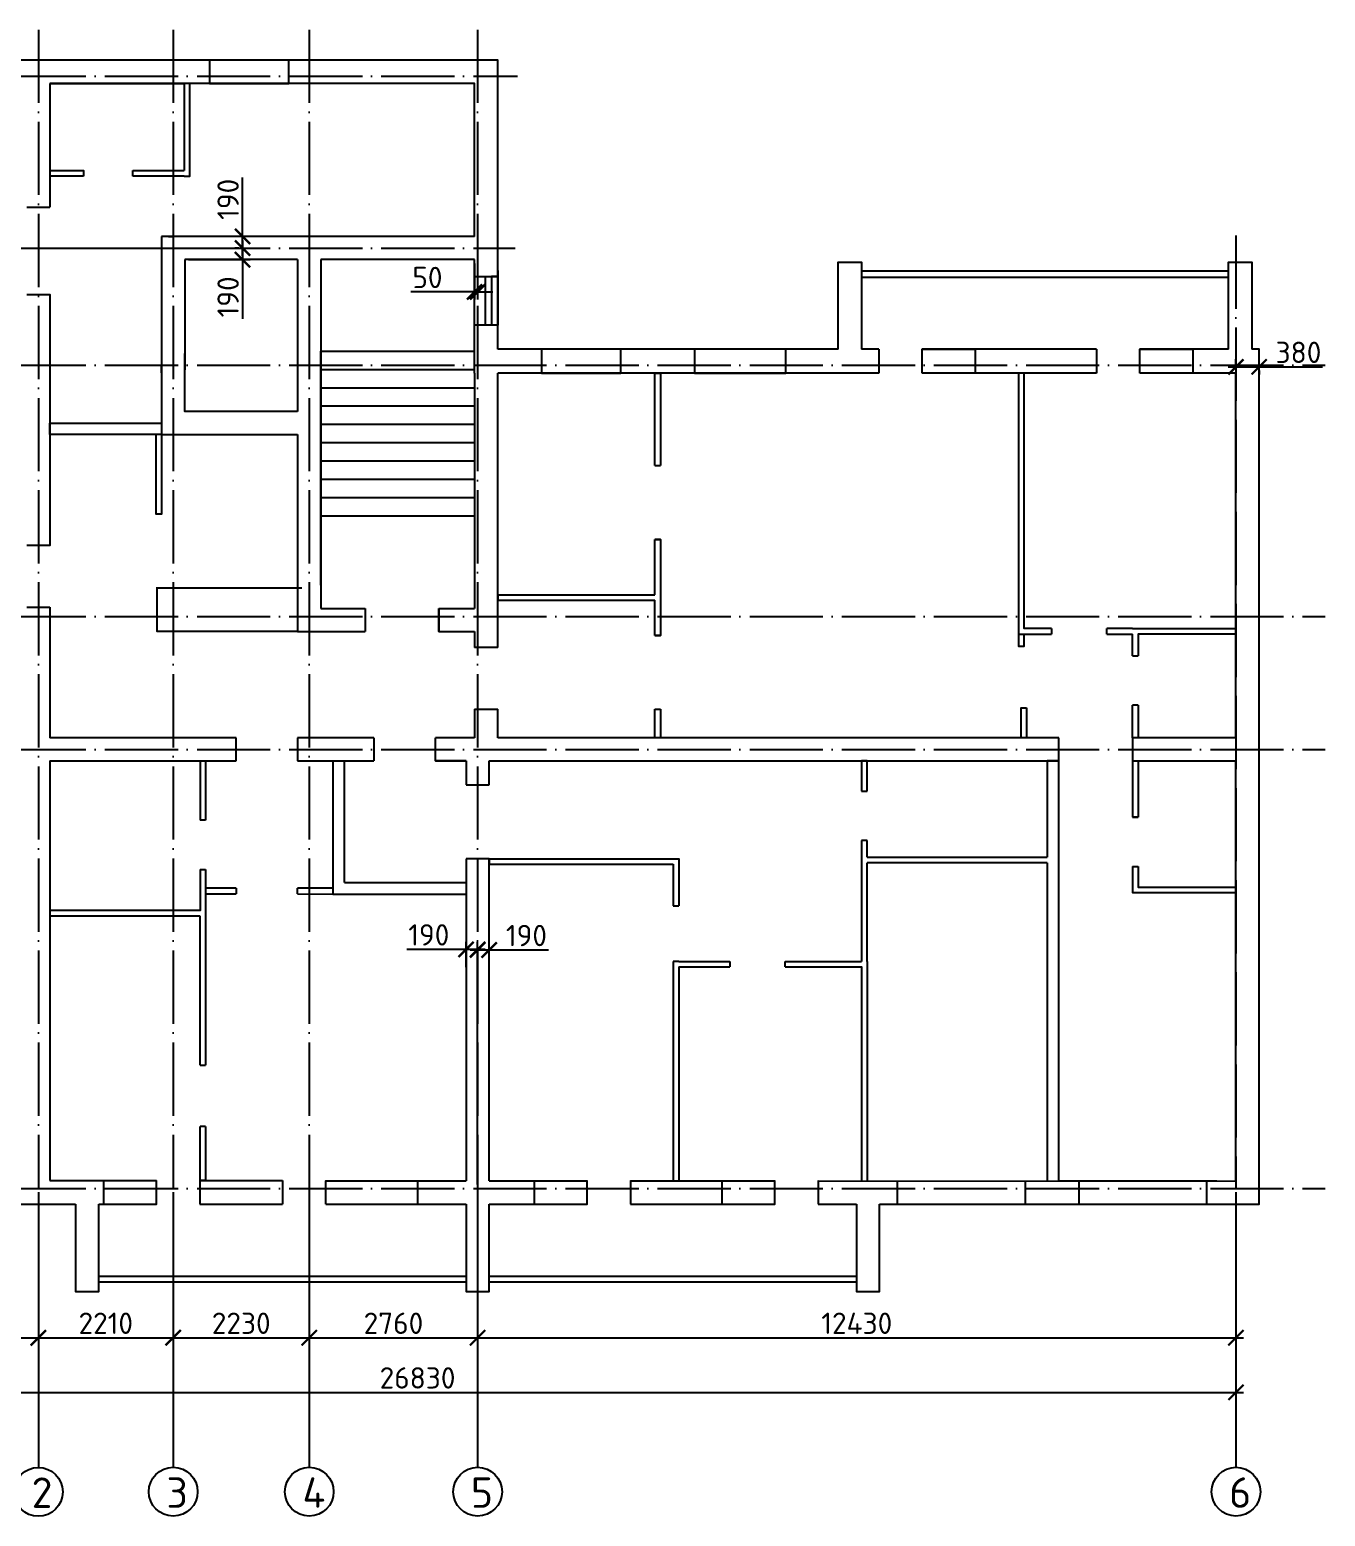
# Paper-space layout 'Лист2' of a CAD drawing. Header units: millimetres. Extents: x 96 to 513, y 81 to 867.
# Drawn here: x 233.9 to 446.3, y 80.8 to 324.6 of the extents above; entities that cross this region are included whole.
import ezdxf

# ---------------------------------------------------------------- set-up
doc = ezdxf.new("R2010")
doc.units = ezdxf.units.MM
doc.header["$LTSCALE"] = 0.5
doc.linetypes.add('ACAD_ISO04W100', pattern=[30, 24, -3, 0, -3])
doc.layers.add('оси', color=7, linetype='ACAD_ISO04W100')
doc.layers.add('размеры', color=7, linetype='Continuous')
doc.layers.add('построения', color=6, linetype='Continuous', lineweight=25)
doc.layers.add('ТОНКИЕе', color=7, linetype='Continuous', lineweight=25)
doc.styles.add('Наклонный', font='isocpeur.ttf', dxfattribs={"height": 3.5})
doc.dimstyles.new('СТРОИТЕЛЬНЫЙ', dxfattribs={"dimtxt": 3.5, "dimasz": 2.5, "dimexe": 1.25, "dimexo": 0.625, "dimtad": 1, "dimdec": 0, "dimlfac": 100, "dimdsep": 46, "dimtxsty": 'Наклонный', "dimblk1": 'ARCHTICK', "dimblk2": 'ARCHTICK', "dimsah": 1, "dimcen": 0, "dimdle": 1.25, "dimadec": 0, "dimazin": 0, "dimtfac": 0.75, "dimtdec": 0, "dimtmove": 0, "dimatfit": 3, "dimldrblk": 'ARCHTICK', "dimfxl": 1, "dimtolj": 1, "dimtzin": 0, "dimarcsym": 0})

# ---------------------------------------------------------------- blocks, each defined once
blk = doc.blocks.new('_ArchTick')
at = {"color": 0, "linetype": 'ByBlock', "const_width": 0.15}
blk.add_lwpolyline([(-0.5, -0.5), (0.5, 0.5)], dxfattribs=at)
blk = doc.blocks.new('*D689')
at = {"layer": 'Defpoints', "color": 0, "transparency": 16777216}
for p in [(163.35, 135.86), (235.35, 134.56), (235.35, 110.05)]:
    blk.add_point(p, dxfattribs=at)
at = {"layer": 'размеры', "color": 0, "lineweight": -2, "transparency": 16777216}
for p, q in [((163.35, 135.24), (163.35, 108.8)), ((235.35, 133.94), (235.35, 108.8)), ((162.1, 110.05), (236.6, 110.05))]:
    blk.add_line(p, q, dxfattribs=at)
at = {"layer": 'размеры', "color": 0, "lineweight": -2, "transparency": 16777216, "xscale": 2.5, "yscale": 2.5, "zscale": 2.5, "rotation": 180}
blk.add_blockref('_ArchTick', (163.35, 110.05), dxfattribs=at)
at = {"layer": 'размеры', "color": 0, "lineweight": -2, "transparency": 16777216, "xscale": 2.5, "yscale": 2.5, "zscale": 2.5}
blk.add_blockref('_ArchTick', (235.35, 110.05), dxfattribs=at)
at = {"layer": 'размеры', "color": 0, "transparency": 16777216, "insert": (199.35, 112.43), "char_height": 3.5, "attachment_point": 5, "style": 'Наклонный'}
blk.add_mtext('\\A1;7200', dxfattribs=at)
blk = doc.blocks.new('*D690')
at = {"layer": 'Defpoints', "color": 0, "transparency": 16777216}
for p in [(235.35, 134.56), (257.45, 134.56), (257.45, 110.08)]:
    blk.add_point(p, dxfattribs=at)
at = {"layer": 'размеры', "color": 0, "lineweight": -2, "transparency": 16777216}
for p, q in [((235.35, 133.94), (235.35, 108.83)), ((257.45, 133.94), (257.45, 108.83)), ((234.1, 110.08), (258.7, 110.08))]:
    blk.add_line(p, q, dxfattribs=at)
at = {"layer": 'размеры', "color": 0, "lineweight": -2, "transparency": 16777216, "xscale": 2.5, "yscale": 2.5, "zscale": 2.5, "rotation": 180}
blk.add_blockref('_ArchTick', (235.35, 110.08), dxfattribs=at)
at = {"layer": 'размеры', "color": 0, "lineweight": -2, "transparency": 16777216, "xscale": 2.5, "yscale": 2.5, "zscale": 2.5}
blk.add_blockref('_ArchTick', (257.45, 110.08), dxfattribs=at)
at = {"layer": 'размеры', "color": 0, "transparency": 16777216, "insert": (246.4, 112.45), "char_height": 3.5, "attachment_point": 5, "style": 'Наклонный'}
blk.add_mtext('\\A1;2210', dxfattribs=at)
blk = doc.blocks.new('*D691')
at = {"layer": 'Defpoints', "color": 0, "transparency": 16777216}
for p in [(257.45, 134.56), (279.75, 135.76), (279.75, 110.08)]:
    blk.add_point(p, dxfattribs=at)
at = {"layer": 'размеры', "color": 0, "lineweight": -2, "transparency": 16777216}
for p, q in [((279.75, 135.14), (279.75, 108.83)), ((257.45, 133.94), (257.45, 108.83)), ((256.2, 110.08), (281, 110.08))]:
    blk.add_line(p, q, dxfattribs=at)
at = {"layer": 'размеры', "color": 0, "lineweight": -2, "transparency": 16777216, "xscale": 2.5, "yscale": 2.5, "zscale": 2.5, "rotation": 180}
blk.add_blockref('_ArchTick', (257.45, 110.08), dxfattribs=at)
at = {"layer": 'размеры', "color": 0, "lineweight": -2, "transparency": 16777216, "xscale": 2.5, "yscale": 2.5, "zscale": 2.5}
blk.add_blockref('_ArchTick', (279.75, 110.08), dxfattribs=at)
at = {"layer": 'размеры', "color": 0, "transparency": 16777216, "insert": (268.6, 112.45), "char_height": 3.5, "attachment_point": 5, "style": 'Наклонный'}
blk.add_mtext('\\A1;2230', dxfattribs=at)
blk = doc.blocks.new('*D676')
at = {"layer": 'Defpoints', "color": 0, "transparency": 16777216}
for p in [(279.75, 135.76), (307.35, 135.81), (307.35, 110.08)]:
    blk.add_point(p, dxfattribs=at)
at = {"layer": 'размеры', "color": 0, "lineweight": -2, "transparency": 16777216}
for p, q in [((279.75, 135.14), (279.75, 108.83)), ((307.35, 135.19), (307.35, 108.83)), ((278.5, 110.08), (308.6, 110.08))]:
    blk.add_line(p, q, dxfattribs=at)
at = {"layer": 'размеры', "color": 0, "lineweight": -2, "transparency": 16777216, "xscale": 2.5, "yscale": 2.5, "zscale": 2.5, "rotation": 180}
blk.add_blockref('_ArchTick', (279.75, 110.08), dxfattribs=at)
at = {"layer": 'размеры', "color": 0, "lineweight": -2, "transparency": 16777216, "xscale": 2.5, "yscale": 2.5, "zscale": 2.5}
blk.add_blockref('_ArchTick', (307.35, 110.08), dxfattribs=at)
at = {"layer": 'размеры', "color": 0, "transparency": 16777216, "insert": (293.55, 112.45), "char_height": 3.5, "attachment_point": 5, "style": 'Наклонный'}
blk.add_mtext('\\A1;2760', dxfattribs=at)
blk = doc.blocks.new('*D692')
at = {"layer": 'Defpoints', "color": 0, "transparency": 16777216}
for p in [(307.35, 135.81), (431.65, 134.56), (431.65, 110.08)]:
    blk.add_point(p, dxfattribs=at)
at = {"layer": 'размеры', "color": 0, "lineweight": -2, "transparency": 16777216}
for p, q in [((307.35, 135.19), (307.35, 108.83)), ((431.65, 133.94), (431.65, 108.83)), ((306.1, 110.08), (432.9, 110.08))]:
    blk.add_line(p, q, dxfattribs=at)
at = {"layer": 'размеры', "color": 0, "lineweight": -2, "transparency": 16777216, "xscale": 2.5, "yscale": 2.5, "zscale": 2.5, "rotation": 180}
blk.add_blockref('_ArchTick', (307.35, 110.08), dxfattribs=at)
at = {"layer": 'размеры', "color": 0, "lineweight": -2, "transparency": 16777216, "xscale": 2.5, "yscale": 2.5, "zscale": 2.5}
blk.add_blockref('_ArchTick', (431.65, 110.08), dxfattribs=at)
at = {"layer": 'размеры', "color": 0, "transparency": 16777216, "insert": (369.5, 112.45), "char_height": 3.5, "attachment_point": 5, "style": 'Наклонный'}
blk.add_mtext('\\A1;12430', dxfattribs=at)
blk = doc.blocks.new('*D681')
at = {"layer": 'Defpoints', "color": 0, "transparency": 16777216}
for p in [(268.82, 290.66), (281.76, 290.66), (234.58, 288.76)]:
    blk.add_point(p, dxfattribs=at)
at = {"layer": 'размеры', "color": 0, "lineweight": -2, "transparency": 16777216}
for p, q in [((268.82, 290.66), (268.82, 300.36)), ((281.14, 290.66), (267.57, 290.66)), ((268.82, 287.51), (268.82, 290.66)), ((235.21, 288.76), (270.07, 288.76))]:
    blk.add_line(p, q, dxfattribs=at)
at = {"layer": 'размеры', "color": 0, "lineweight": -2, "transparency": 16777216, "xscale": 2.5, "yscale": 2.5, "zscale": 2.5}
for p, rotation in [((268.82, 290.66), 90), ((268.82, 288.76), 270)]:
    blk.add_blockref('_ArchTick', p, dxfattribs=dict(at, rotation=rotation))
at = {"layer": 'размеры', "color": 0, "transparency": 16777216, "insert": (266.45, 296.76), "char_height": 3.5, "attachment_point": 5, "rotation": 90, "style": 'Наклонный'}
blk.add_mtext('\\A1;190', dxfattribs=at)
blk = doc.blocks.new('*D682')
at = {"layer": 'Defpoints', "color": 0, "transparency": 16777216}
for p in [(268.82, 288.76), (259.35, 286.86), (268.82, 286.86)]:
    blk.add_point(p, dxfattribs=at)
at = {"layer": 'размеры', "color": 0, "lineweight": -2, "transparency": 16777216}
for p, q in [((268.2, 288.76), (267.57, 288.76)), ((268.82, 290.01), (268.82, 286.86)), ((259.97, 286.86), (270.07, 286.86)), ((268.82, 286.86), (268.82, 277.16))]:
    blk.add_line(p, q, dxfattribs=at)
at = {"layer": 'размеры', "color": 0, "lineweight": -2, "transparency": 16777216, "xscale": 2.5, "yscale": 2.5, "zscale": 2.5}
for p, rotation in [((268.82, 288.76), 90), ((268.82, 286.86), 270)]:
    blk.add_blockref('_ArchTick', p, dxfattribs=dict(at, rotation=rotation))
at = {"layer": 'размеры', "color": 0, "transparency": 16777216, "insert": (266.45, 280.76), "char_height": 3.5, "attachment_point": 5, "rotation": 90, "style": 'Наклонный'}
blk.add_mtext('\\A1;190', dxfattribs=at)
blk = doc.blocks.new('*D683')
at = {"layer": 'Defpoints', "color": 0, "transparency": 16777216}
for p in [(306.85, 286.86), (307.35, 286.86), (306.85, 281.56)]:
    blk.add_point(p, dxfattribs=at)
at = {"layer": 'размеры', "color": 0, "lineweight": -2, "transparency": 16777216}
for p, q in [((306.85, 286.24), (306.85, 280.31)), ((307.35, 286.24), (307.35, 280.31)), ((306.85, 281.56), (296.4, 281.56)), ((307.35, 281.56), (306.85, 281.56)), ((307.35, 281.56), (309.85, 281.56))]:
    blk.add_line(p, q, dxfattribs=at)
at = {"layer": 'размеры', "color": 0, "lineweight": -2, "transparency": 16777216, "xscale": 2.5, "yscale": 2.5, "zscale": 2.5}
blk.add_blockref('_ArchTick', (306.85, 281.56), dxfattribs=at)
at = {"layer": 'размеры', "color": 0, "lineweight": -2, "transparency": 16777216, "xscale": 2.5, "yscale": 2.5, "zscale": 2.5, "rotation": 180}
blk.add_blockref('_ArchTick', (307.35, 281.56), dxfattribs=at)
at = {"layer": 'размеры', "color": 0, "transparency": 16777216, "insert": (299.12, 283.94), "char_height": 3.5, "attachment_point": 5, "style": 'Наклонный'}
blk.add_mtext('\\A1;50', dxfattribs=at)
blk = doc.blocks.new('*D684')
at = {"layer": 'Defpoints', "color": 0, "transparency": 16777216}
for p in [(431.65, 268.27), (435.45, 269.28), (435.45, 269.28)]:
    blk.add_point(p, dxfattribs=at)
at = {"layer": 'размеры', "color": 0, "lineweight": -2, "transparency": 16777216}
for p, q in [((430.4, 269.28), (435.45, 269.28)), ((431.65, 268.89), (431.65, 270.53)), ((435.45, 269.28), (445.85, 269.28)), ((435.45, 268.66), (435.45, 268.03))]:
    blk.add_line(p, q, dxfattribs=at)
at = {"layer": 'размеры', "color": 0, "lineweight": -2, "transparency": 16777216, "xscale": 2.5, "yscale": 2.5, "zscale": 2.5, "rotation": 180}
blk.add_blockref('_ArchTick', (431.65, 269.28), dxfattribs=at)
at = {"layer": 'размеры', "color": 0, "lineweight": -2, "transparency": 16777216, "xscale": 2.5, "yscale": 2.5, "zscale": 2.5}
blk.add_blockref('_ArchTick', (435.45, 269.28), dxfattribs=at)
at = {"layer": 'размеры', "color": 0, "transparency": 16777216, "insert": (441.9, 271.66), "char_height": 3.5, "attachment_point": 5, "style": 'Наклонный'}
blk.add_mtext('\\A1;380', dxfattribs=at)
blk = doc.blocks.new('*D687')
at = {"layer": 'Defpoints', "color": 0, "transparency": 16777216}
for p in [(305.45, 173.76), (305.45, 170.24), (307.35, 134.56)]:
    blk.add_point(p, dxfattribs=at)
at = {"layer": 'размеры', "color": 0, "lineweight": -2, "transparency": 16777216}
for p, q in [((305.45, 173.76), (295.75, 173.76)), ((305.45, 170.86), (305.45, 175.01)), ((308.6, 173.76), (305.45, 173.76)), ((307.35, 135.19), (307.35, 175.01))]:
    blk.add_line(p, q, dxfattribs=at)
at = {"layer": 'размеры', "color": 0, "lineweight": -2, "transparency": 16777216, "xscale": 2.5, "yscale": 2.5, "zscale": 2.5, "rotation": 180}
blk.add_blockref('_ArchTick', (305.45, 173.76), dxfattribs=at)
at = {"layer": 'размеры', "color": 0, "lineweight": -2, "transparency": 16777216, "xscale": 2.5, "yscale": 2.5, "zscale": 2.5}
blk.add_blockref('_ArchTick', (307.35, 173.76), dxfattribs=at)
at = {"layer": 'размеры', "color": 0, "transparency": 16777216, "insert": (299.35, 176.14), "char_height": 3.5, "attachment_point": 5, "style": 'Наклонный'}
blk.add_mtext('\\A1;190', dxfattribs=at)
blk = doc.blocks.new('*D674')
at = {"layer": 'Defpoints', "color": 0, "transparency": 16777216}
for p in [(307.35, 173.66), (309.25, 173.66), (309.25, 170.57)]:
    blk.add_point(p, dxfattribs=at)
at = {"layer": 'размеры', "color": 0, "lineweight": -2, "transparency": 16777216}
for p, q in [((306.1, 173.66), (309.25, 173.66)), ((309.25, 171.19), (309.25, 174.91)), ((309.25, 173.66), (318.95, 173.66)), ((307.35, 173.03), (307.35, 172.41))]:
    blk.add_line(p, q, dxfattribs=at)
at = {"layer": 'размеры', "color": 0, "lineweight": -2, "transparency": 16777216, "xscale": 2.5, "yscale": 2.5, "zscale": 2.5, "rotation": 180}
blk.add_blockref('_ArchTick', (307.35, 173.66), dxfattribs=at)
at = {"layer": 'размеры', "color": 0, "lineweight": -2, "transparency": 16777216, "xscale": 2.5, "yscale": 2.5, "zscale": 2.5}
blk.add_blockref('_ArchTick', (309.25, 173.66), dxfattribs=at)
at = {"layer": 'размеры', "color": 0, "transparency": 16777216, "insert": (315.35, 176.03), "char_height": 3.5, "attachment_point": 5, "style": 'Наклонный'}
blk.add_mtext('\\A1;190', dxfattribs=at)
blk = doc.blocks.new('*D688')
at = {"layer": 'Defpoints', "color": 0, "transparency": 16777216}
for p in [(163.35, 110.05), (431.65, 110.08), (431.65, 101.12)]:
    blk.add_point(p, dxfattribs=at)
at = {"layer": 'размеры', "color": 0, "lineweight": -2, "transparency": 16777216}
for p, q in [((163.35, 109.43), (163.35, 99.87)), ((431.65, 109.45), (431.65, 99.87)), ((162.1, 101.12), (432.9, 101.12))]:
    blk.add_line(p, q, dxfattribs=at)
at = {"layer": 'размеры', "color": 0, "lineweight": -2, "transparency": 16777216, "xscale": 2.5, "yscale": 2.5, "zscale": 2.5, "rotation": 180}
blk.add_blockref('_ArchTick', (163.35, 101.12), dxfattribs=at)
at = {"layer": 'размеры', "color": 0, "lineweight": -2, "transparency": 16777216, "xscale": 2.5, "yscale": 2.5, "zscale": 2.5}
blk.add_blockref('_ArchTick', (431.65, 101.12), dxfattribs=at)
at = {"layer": 'размеры', "color": 0, "transparency": 16777216, "insert": (297.5, 103.49), "char_height": 3.5, "attachment_point": 5, "style": 'Наклонный'}
blk.add_mtext('\\A1;26830', dxfattribs=at)

psp = doc.layouts.new('Лист2')

# ---------------------------------------------------------------- linework, layer by layer
at = {"layer": 'оси', "color": 0}
for points in [[(235.349, 324.564), (235.349, 134.564)], [(257.449, 324.564), (257.449, 134.564)], [(279.749, 324.564), (279.749, 134.564)], [(307.349, 324.564), (307.349, 134.564)], [(155.652, 316.964), (313.91, 316.964)], [(431.649, 290.81), (431.649, 134.564)], [(155.652, 288.764), (313.516, 288.764)], [(155.652, 269.564), (446.288, 269.564)], [(155.652, 228.364), (446.288, 228.364)], [(155.652, 206.564), (446.288, 206.564)], [(155.652, 134.564), (446.288, 134.564)]]:
    psp.add_lwpolyline(points, dxfattribs=at)
at = {"layer": 'построения', "color": 0}
for p, q in [((257.449, 290.664), (255.549, 290.664)), ((255.549, 290.664), (255.549, 268.312)), ((306.849, 290.664), (256.681, 290.664)), ((256.681, 290.664), (257.449, 290.664)), ((277.849, 286.864), (259.349, 286.864)), ((259.349, 286.864), (259.349, 268.821)), ((277.849, 286.864), (277.849, 261.964)), ((306.849, 286.864), (281.649, 286.864)), ((281.649, 286.864), (281.649, 229.664)), ((259.349, 269.564), (259.349, 271.464)), ((255.549, 268.312), (255.549, 269.564)), ((255.549, 269.564), (255.549, 267.664)), ((259.349, 268.821), (259.349, 269.564)), ((277.849, 258.164), (277.849, 226.562)), ((281.649, 229.664), (288.9, 229.664)), ((301, 229.664), (306.849, 229.664))]:
    psp.add_line(p, q, dxfattribs=at)
for points in [[(310.649, 272.164), (310.649, 315.664), (310.649, 319.564), (164.649, 319.564), (160.749, 319.564)], [(306.849, 290.664), (306.849, 315.764), (306.849, 315.764), (306.849, 315.764), (237.249, 315.764)], [(237.249, 315.764), (237.249, 295.464)], [(255.549, 290.664), (255.549, 258.164), (277.849, 258.164)], [(306.849, 268.264), (306.849, 286.864)], [(237.249, 281.164), (237.249, 239.964)], [(366.449, 272.164), (310.649, 272.164)], [(373.118, 272.164), (370.249, 272.164)], [(373.249, 131.964), (431.649, 131.964), (435.449, 131.964), (435.449, 269.282), (435.449, 269.564), (435.449, 272.164), (434.249, 272.164)], [(408.773, 272.164), (380.218, 272.164)], [(430.449, 272.164), (415.873, 272.164)], [(277.849, 261.964), (259.349, 261.964), (259.349, 268.821)], [(306.849, 268.264), (306.849, 229.664)], [(373.118, 268.265), (310.649, 268.264)], [(310.649, 223.238), (310.649, 268.264)], [(408.773, 268.266), (380.218, 268.265)], [(431.649, 268.266), (431.449, 268.266), (415.873, 268.266)], [(431.649, 208.464), (431.649, 268.266)], [(237.249, 229.864), (237.249, 208.464)], [(277.849, 228.364), (277.849, 225.864), (288.9, 225.864)], [(301, 225.864), (306.849, 225.864)], [(306.849, 225.864), (306.849, 223.238)], [(306.849, 213.138), (306.849, 208.464)], [(310.649, 208.464), (310.649, 213.138)], [(267.749, 208.464), (237.249, 208.464)], [(290.349, 208.464), (277.849, 208.464)], [(306.849, 208.464), (300.449, 208.464)], [(402.611, 208.464), (310.649, 208.464)], [(431.649, 208.464), (414.711, 208.464)], [(237.249, 204.664), (237.249, 135.864)], [(237.249, 204.664), (267.749, 204.664)], [(277.849, 204.664), (290.349, 204.664)], [(300.449, 204.664), (305.449, 204.664)], [(305.449, 204.664), (305.449, 200.735)], [(309.249, 204.664), (402.611, 204.664)], [(309.249, 200.735), (309.249, 204.664)], [(414.711, 204.664), (431.649, 204.664)], [(431.65, 135.764), (431.649, 204.664)], [(305.449, 188.635), (305.449, 135.811)], [(309.249, 135.811), (309.249, 188.635)], [(163.349, 135.864), (163.349, 131.964), (241.449, 131.964)], [(245.249, 131.964), (246.018, 131.964)], [(261.818, 131.964), (275.377, 131.964)], [(282.477, 131.964), (305.449, 131.964)], [(363.18, 131.964), (369.449, 131.964)]]:
    psp.add_lwpolyline(points, dxfattribs=at)
at = {"layer": 'ТОНКИЕе', "color": 0}
for points in [[(235.349, 319.564), (146.449, 319.564)], [(263.423, 319.564), (263.423, 316.318), (263.423, 315.764), (276.423, 315.764), (276.423, 319.564)], [(237.249, 315.764), (259.249, 315.764), (259.249, 301.464)], [(259.249, 300.564), (260.149, 300.564), (260.149, 315.764)], [(237.249, 301.464), (242.749, 301.464), (242.749, 300.564)], [(242.749, 300.564), (237.249, 300.564)], [(250.849, 301.464), (259.249, 301.464)], [(250.849, 300.536), (250.849, 301.464)], [(259.249, 300.564), (250.849, 300.564)], [(233.449, 295.464), (237.249, 295.464)], [(281.649, 286.864), (281.649, 271.864), (292.618, 271.864)], [(366.449, 272.164), (366.449, 286.464), (370.249, 286.464), (370.249, 272.164)], [(370.249, 286.464), (370.249, 283.964), (430.449, 283.964), (430.449, 284.964), (370.249, 284.964)], [(430.449, 272.164), (430.449, 286.464), (434.249, 286.464), (434.249, 272.164)], [(306.849, 284.095), (310.649, 284.095), (310.649, 284.095), (310.649, 276.095), (306.849, 276.095)], [(310.649, 284.095), (310.649, 285.095), (310.649, 284.095), (310.649, 285.095), (310.649, 284.095), (309.649, 284.095), (309.649, 276.095), (308.649, 276.095), (308.649, 284.095)], [(233.449, 281.164), (237.249, 281.164), (237.249, 281.164), (237.249, 239.964), (233.449, 239.964)], [(281.649, 260.467), (281.649, 271.864), (306.849, 271.864)], [(317.814, 272.164), (317.814, 268.264), (317.814, 268.264), (330.814, 268.264), (330.814, 272.164)], [(342.887, 272.164), (342.887, 268.265), (342.887, 268.265), (357.887, 268.265), (357.887, 272.164)], [(373.118, 272.164), (373.118, 268.265)], [(380.218, 268.265), (380.218, 272.164), (380.218, 272.164), (388.318, 272.164), (388.918, 272.164), (388.918, 268.265)], [(408.773, 272.164), (408.773, 268.265)], [(415.873, 268.265), (415.873, 272.164), (415.873, 272.164), (423.973, 272.164), (424.573, 272.164), (424.573, 268.265)], [(281.649, 257.467), (281.649, 268.864), (306.849, 268.864)], [(281.649, 257.467), (281.649, 268.864), (306.849, 268.864)], [(336.399, 253.082), (336.399, 268.264)], [(336.399, 268.264), (337.299, 268.264), (337.299, 253.082)], [(396.924, 268.265), (396.024, 268.265), (396.024, 226.355), (396.024, 225.455), (401.401, 225.455)], [(401.401, 226.355), (396.924, 226.355), (396.924, 268.265)], [(281.649, 254.467), (281.649, 265.864), (306.849, 265.864)], [(281.649, 254.467), (281.649, 265.864), (306.849, 265.864)], [(281.649, 251.467), (281.649, 262.864), (306.849, 262.864)], [(281.649, 251.467), (281.649, 262.864), (306.849, 262.864)], [(255.549, 258.164), (237.249, 258.164), (237.249, 258.164), (237.249, 260.064), (255.549, 260.064)], [(281.649, 248.467), (281.649, 259.864), (306.849, 259.864)], [(281.649, 248.467), (281.649, 259.864), (306.849, 259.864)], [(255.549, 258.164), (255.549, 245.151), (254.649, 245.151), (254.649, 258.164)], [(281.649, 245.467), (281.649, 256.864), (306.849, 256.864)], [(281.649, 245.467), (281.649, 256.864), (306.849, 256.864)], [(281.649, 242.467), (281.649, 253.864), (306.849, 253.864)], [(281.649, 242.467), (281.649, 253.864), (306.849, 253.864)], [(336.399, 253.082), (337.299, 253.082)], [(281.649, 239.467), (281.649, 250.864), (306.849, 250.864)], [(281.649, 239.467), (281.649, 250.864), (306.849, 250.864)], [(281.649, 236.467), (281.649, 247.864), (306.849, 247.864)], [(281.649, 236.467), (281.649, 247.864), (306.849, 247.864)], [(281.649, 233.467), (281.649, 244.864), (306.849, 244.864)], [(336.399, 231.92), (336.399, 240.982)], [(337.299, 240.982), (337.299, 225.238)], [(254.649, 233.051), (278.534, 233.051)], [(277.849, 225.864), (254.847, 225.864), (254.847, 233.051)], [(310.649, 231.92), (336.399, 231.92)], [(310.649, 231.92), (310.649, 231.02), (336.399, 231.02)], [(233.449, 229.864), (237.249, 229.864)], [(288.9, 229.664), (288.9, 225.864)], [(336.399, 225.238), (336.399, 231.02)], [(396.024, 225.455), (396.024, 223.475), (396.924, 223.475), (396.924, 225.455)], [(401.401, 226.355), (401.401, 225.455)], [(414.711, 226.355), (410.501, 226.355)], [(410.501, 225.455), (410.501, 226.355)], [(410.501, 225.455), (414.711, 225.455)], [(414.711, 226.355), (431.649, 226.355)], [(414.711, 221.916), (414.711, 225.455)], [(431.649, 226.355), (431.649, 225.455), (415.611, 225.455), (415.611, 225.455), (415.611, 221.916)], [(310.649, 223.238), (306.849, 223.238)], [(414.711, 221.916), (415.611, 221.916)], [(306.849, 213.138), (310.649, 213.138)], [(396.42, 208.464), (336.399, 208.464), (336.399, 213.138)], [(336.399, 213.138), (337.299, 213.138)], [(337.299, 213.138), (337.299, 208.464)], [(397.32, 213.361), (397.32, 208.464), (396.42, 208.464), (396.42, 213.361), (397.32, 213.361)], [(414.711, 208.464), (414.711, 213.816)], [(415.611, 213.816), (414.711, 213.816)], [(415.611, 213.816), (415.611, 208.464)], [(267.749, 204.664), (267.749, 208.464)], [(277.849, 208.464), (277.849, 204.664)], [(290.349, 208.464), (290.349, 204.664)], [(305.449, 204.664), (300.449, 204.664), (300.449, 208.464)], [(402.611, 204.664), (402.611, 208.464)], [(414.711, 208.464), (414.711, 204.664)], [(237.249, 204.664), (261.862, 204.664), (261.862, 194.947)], [(261.862, 204.664), (262.762, 204.664), (262.762, 194.947)], [(277.849, 204.664), (283.622, 204.664), (283.622, 184.719)], [(285.522, 184.719), (285.522, 204.664)], [(371.18, 199.706), (371.18, 204.664), (371.18, 204.664), (370.28, 204.664), (370.28, 199.706)], [(428.514, 135.764), (402.611, 135.764), (402.611, 204.664), (402.611, 204.664), (400.711, 204.664), (400.711, 188.858)], [(414.711, 204.664), (414.711, 195.446)], [(414.711, 204.664), (415.611, 204.664), (415.611, 195.446)], [(305.449, 200.735), (309.249, 200.735)], [(370.28, 199.706), (371.18, 199.706)], [(415.593, 195.446), (414.711, 195.446)], [(414.711, 195.446), (415.611, 195.446)], [(262.762, 194.947), (261.862, 194.947)], [(370.28, 191.606), (370.28, 171.798)], [(371.18, 191.606), (370.28, 191.606)], [(371.18, 188.858), (371.18, 191.606)], [(309.249, 188.635), (305.449, 188.635)], [(309.249, 188.635), (309.249, 187.735), (339.422, 187.735)], [(309.249, 188.635), (339.422, 188.635), (340.322, 188.635), (340.322, 180.898)], [(339.422, 187.735), (339.422, 180.898)], [(371.18, 188.858), (400.711, 188.858)], [(371.18, 171.798), (371.18, 187.958)], [(400.711, 187.958), (371.18, 187.958)], [(400.711, 187.958), (400.711, 135.774)], [(261.862, 186.847), (261.862, 180.12), (237.249, 180.12)], [(261.862, 186.847), (262.762, 186.847)], [(262.762, 186.847), (262.762, 180.12), (262.762, 179.22)], [(414.711, 187.346), (414.711, 183.081), (431.65, 183.081)], [(414.711, 187.346), (415.611, 187.346)], [(415.611, 187.346), (415.611, 183.981), (415.611, 183.981), (431.65, 183.981)], [(262.762, 184.719), (262.762, 182.855), (267.749, 182.846)], [(267.749, 183.803), (262.762, 183.803)], [(267.749, 183.803), (267.749, 182.846)], [(283.622, 183.803), (277.849, 183.803)], [(277.849, 182.846), (277.849, 183.803)], [(277.849, 182.846), (283.622, 182.819), (285.522, 182.819)], [(283.622, 184.719), (283.622, 182.819), (305.449, 182.819)], [(285.522, 184.719), (305.449, 184.719)], [(339.422, 180.898), (340.322, 180.898)], [(261.862, 179.22), (237.249, 179.22)], [(261.862, 154.791), (261.862, 179.22)], [(262.762, 179.22), (262.762, 154.791)], [(339.422, 171.798), (339.422, 135.799)], [(340.322, 171.798), (339.422, 171.798)], [(340.322, 171.798), (348.67, 171.798)], [(340.322, 170.898), (340.322, 135.798)], [(340.322, 170.898), (348.67, 170.898)], [(348.67, 171.798), (348.67, 170.898)], [(357.77, 171.798), (370.28, 171.798)], [(357.77, 170.898), (357.77, 171.798)], [(357.77, 170.898), (370.28, 170.898), (370.28, 170.898), (370.28, 135.787)], [(371.18, 171.798), (371.18, 135.787)], [(261.862, 154.791), (262.762, 154.791)], [(262.762, 144.691), (262.762, 135.844), (262.762, 135.844), (261.862, 135.844), (261.862, 144.691)], [(262.762, 144.691), (261.862, 144.691)], [(237.249, 135.864), (254.718, 135.851)], [(246.018, 135.857), (246.018, 131.97), (246.018, 131.97), (254.718, 131.97), (254.718, 135.851)], [(261.818, 135.855), (261.818, 131.964)], [(261.818, 135.845), (275.377, 135.835)], [(275.377, 135.835), (275.377, 131.964)], [(282.477, 135.829), (305.449, 135.811)], [(282.477, 131.964), (282.477, 135.829), (282.477, 135.829), (297.477, 135.829), (297.477, 131.964)], [(309.249, 135.81), (325.332, 135.804)], [(316.632, 135.857), (316.632, 131.97), (316.632, 131.97), (325.332, 131.97), (325.332, 135.851)], [(332.432, 135.855), (332.432, 131.964)], [(332.432, 135.801), (356.08, 135.792)], [(347.38, 135.857), (347.38, 131.97), (347.38, 131.97), (356.08, 131.97), (356.08, 135.851)], [(363.18, 135.855), (363.18, 131.964)], [(363.18, 135.79), (431.65, 135.764)], [(376.13, 135.785), (376.13, 131.964), (376.13, 131.964), (397.13, 131.964), (397.13, 135.777)], [(405.892, 135.785), (405.892, 131.964), (405.892, 131.964), (426.892, 131.964), (426.892, 135.777)], [(241.449, 131.964), (241.449, 117.664), (245.249, 117.664), (245.249, 131.964)], [(305.449, 131.964), (305.449, 117.664), (309.249, 117.664), (309.249, 131.964)], [(309.249, 131.964), (316.632, 131.97)], [(332.432, 131.964), (347.38, 131.97)], [(369.449, 131.964), (369.449, 117.664), (373.249, 117.664), (373.249, 131.964)], [(245.249, 117.664), (245.249, 120.164), (305.449, 120.164), (305.449, 119.164), (245.249, 119.164)], [(309.249, 117.664), (309.249, 120.164), (369.449, 120.164), (369.449, 119.164), (309.249, 119.164)], [(235.349, 110.05), (235.349, 88.868)], [(257.449, 110.076), (257.449, 88.894)], [(279.749, 110.076), (279.749, 88.894)], [(307.349, 110.076), (307.349, 88.894)], [(431.649, 110.076), (431.649, 88.894)]]:
    psp.add_lwpolyline(points, dxfattribs=at)
for points in [[(336.399, 240.982), (337.299, 240.982)], [(301, 229.664), (301, 225.864)], [(336.399, 225.238), (337.299, 225.238)]]:
    psp.add_lwpolyline(points, close=True, dxfattribs=at)
for centre in [(235.349, 84.803), (257.449, 84.828), (279.749, 84.828), (307.349, 84.828), (431.649, 84.828)]:
    psp.add_circle(centre, 4, dxfattribs=at)

# ---------------------------------------------------------------- texts
at = {"layer": 'ТОНКИЕе', "color": 0, "char_height": 5, "attachment_point": 1, "style": 'Наклонный'}
for s, insert in [('2', (234.237, 87.167)), ('3', (256.337, 87.192)), ('4', (278.637, 87.192)), ('5', (306.237, 87.192)), ('6', (430.537, 87.192))]:
    psp.add_mtext_dynamic_manual_height_columns(s, width=1.68113, gutter_width=35, heights=[0], dxfattribs=dict(at, insert=insert))

# ---------------------------------------------------------------- dimensions: what is measured, and where the dimension line sits
at = {"layer": 'размеры', "color": 0}
for base, p1, p2, picture, middle in [((268.82, 290.664), (234.584, 288.764), (281.765, 290.664), '*D681', (266.445, 296.764)), ((268.82, 286.864), (268.82, 288.764), (259.349, 286.864), '*D682', (266.445, 280.764))]:
    dim = psp.add_linear_dim(base=base, p1=p1, p2=p2, angle=90, dimstyle='СТРОИТЕЛЬНЫЙ', dxfattribs=at)
    dim.commit()
    dim.dimension.update_dxf_attribs({"geometry": picture, "text_midpoint": middle})
for base, p1, p2, picture, middle in [((306.849, 281.561), (307.349, 286.864), (306.849, 286.864), '*D683', (299.124, 283.936)), ((435.449, 269.282), (431.649, 268.266), (435.449, 269.282), '*D684', (441.899, 271.657)), ((305.449, 173.762), (307.349, 134.564), (305.449, 170.238), '*D687', (299.349, 176.137)), ((309.249, 173.66), (307.349, 173.66), (309.249, 170.569), '*D674', (315.349, 176.035)), ((431.649, 101.118), (163.349, 110.05), (431.649, 110.076), '*D688', (297.499, 103.493))]:
    dim = psp.add_linear_dim(base=base, p1=p1, p2=p2, dimstyle='СТРОИТЕЛЬНЫЙ', dxfattribs=at)
    dim.commit()
    dim.dimension.update_dxf_attribs({"geometry": picture, "text_midpoint": middle})
for base, p1, p2, override, picture, middle in [((235.349, 110.05), (163.349, 135.864), (235.349, 134.564), {"dimtxsty": 'Наклонный'}, '*D689', (199.349, 112.425)), ((257.449, 110.076), (235.349, 134.564), (257.449, 134.564), {"dimtxsty": 'Наклонный', "dimtmove": 1}, '*D690', (246.399, 112.451)), ((279.749, 110.076), (257.449, 134.564), (279.749, 135.764), {"dimtxsty": 'Наклонный', "dimtmove": 1}, '*D691', (268.599, 112.451)), ((307.349, 110.076), (279.749, 135.764), (307.349, 135.811), {"dimtxsty": 'Наклонный', "dimtmove": 1}, '*D676', (293.549, 112.451)), ((431.649, 110.076), (307.349, 135.811), (431.649, 134.564), {"dimtxsty": 'Наклонный', "dimtmove": 1}, '*D692', (369.499, 112.451))]:
    dim = psp.add_linear_dim(base=base, p1=p1, p2=p2, dimstyle='СТРОИТЕЛЬНЫЙ', override=override, dxfattribs=at)
    dim.commit()
    dim.dimension.update_dxf_attribs({"geometry": picture, "text_midpoint": middle})

doc.saveas('drawing.dxf')
